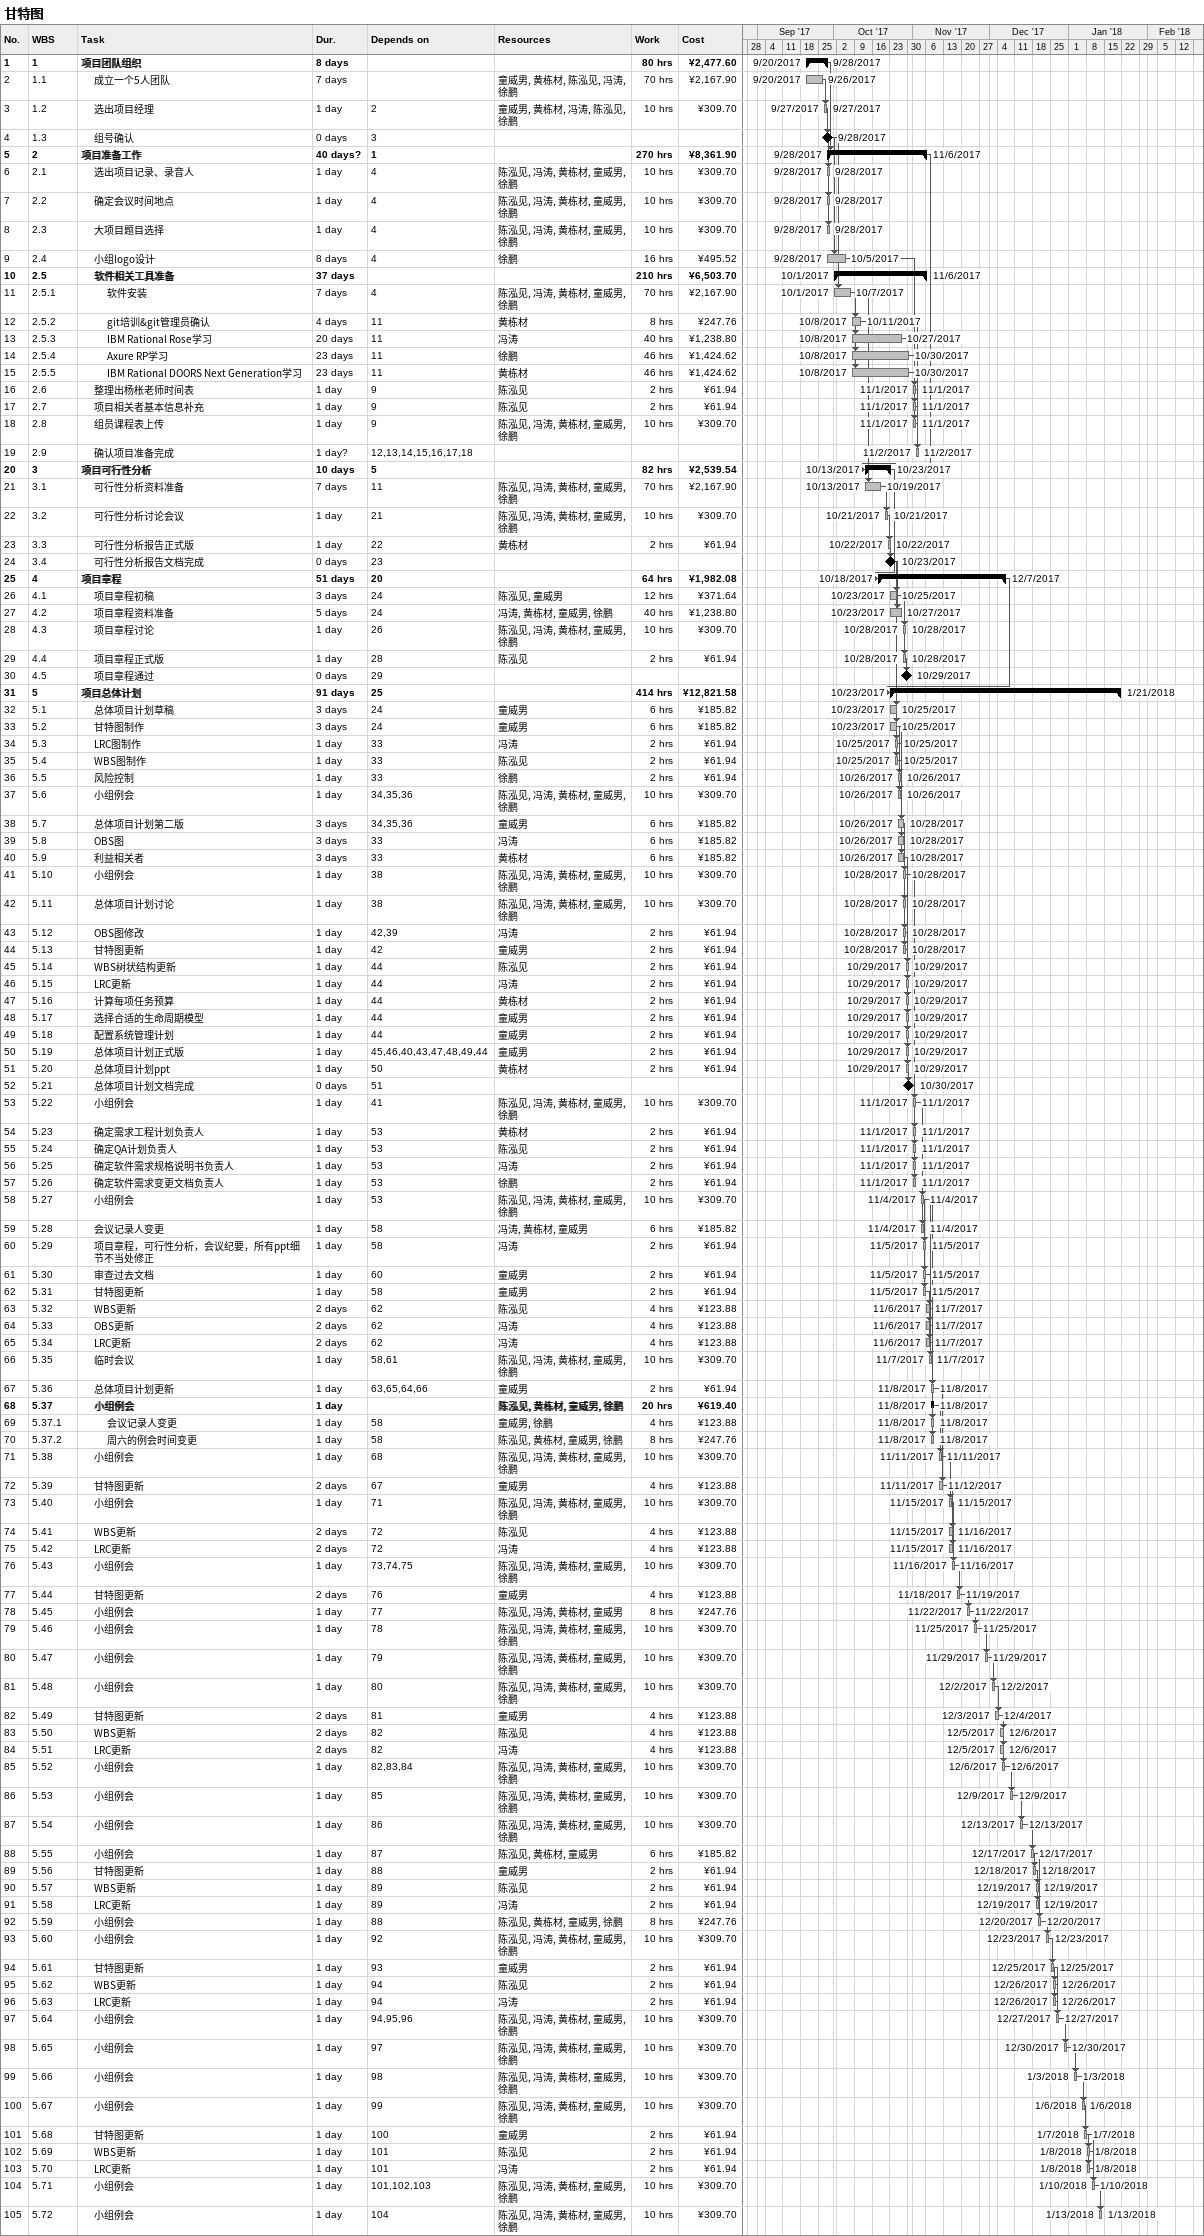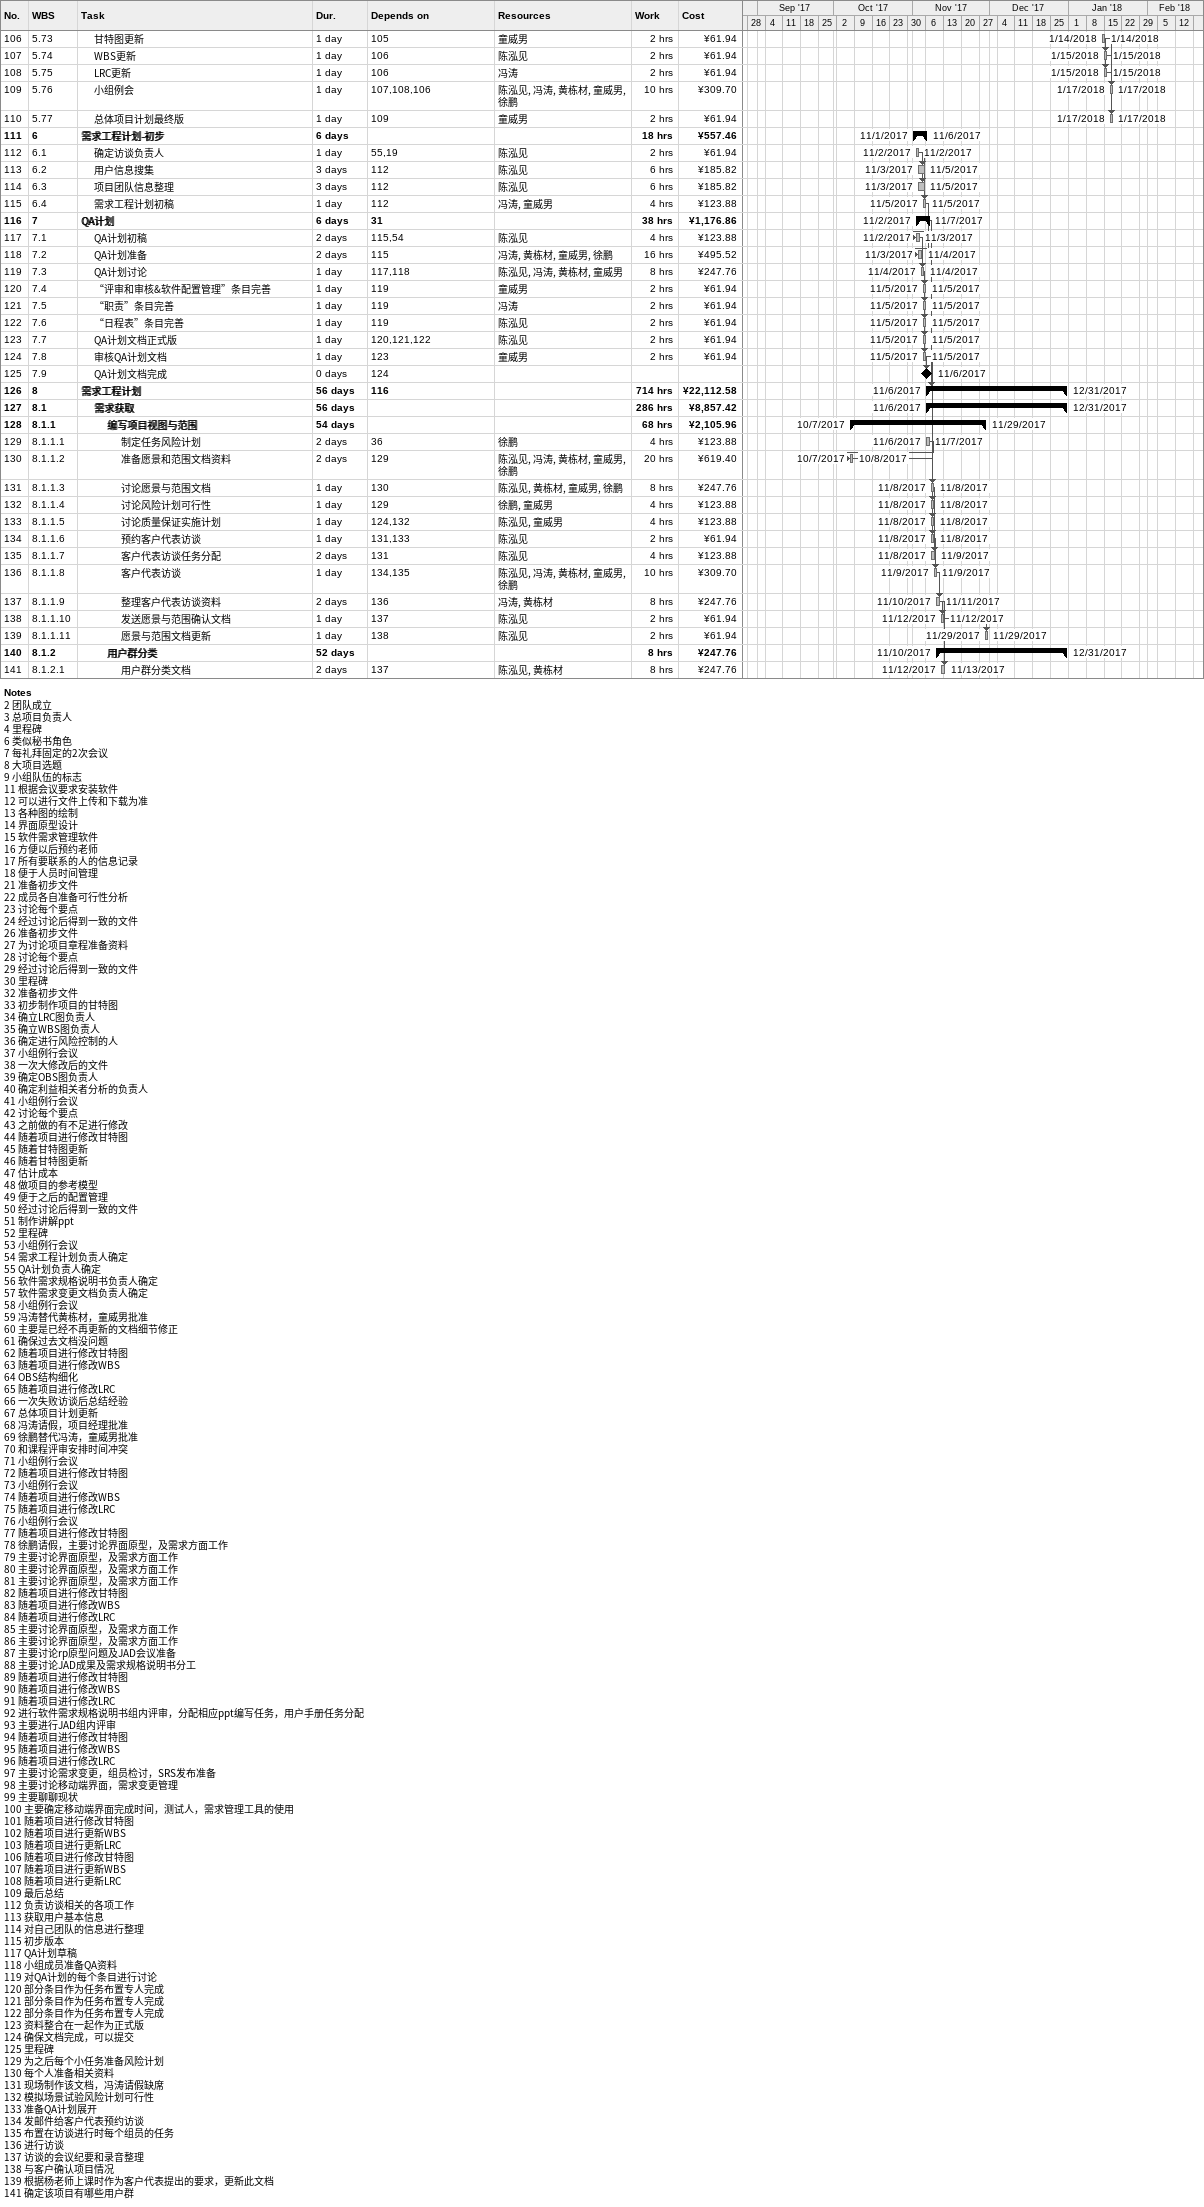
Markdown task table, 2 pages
甘特图

| ID | WBS | Task | Duration | Start | Finish | Predecessors | Resources | Work (h) | Cost (¥) |
|---|---|---|---|---|---|---|---|---|---|
| 1 | 1 | **项目团队组织** | 8d | 2017-09-20 | 2017-09-28 |  |  | 80 | 2477.60 |
| 2 | 1.1 | 成立一个5人团队 | 7d | 2017-09-20 | 2017-09-26 |  | 童威男, 黄栋材, 陈泓见, 冯涛, 徐鹏 | 70 | 2167.90 |
| 3 | 1.2 | 选出项目经理 | 1d | 2017-09-27 | 2017-09-27 | 2 | 童威男, 黄栋材, 冯涛, 陈泓见, 徐鹏 | 10 | 309.70 |
| 4 | 1.3 | 组号确认 | 0d | 2017-09-28 | 2017-09-28 | 3 |  |  |  |
| 5 | 2 | **项目准备工作** | 40d? | 2017-09-28 | 2017-11-06 | 1 |  | 270 | 8361.90 |
| 6 | 2.1 | 选出项目记录、录音人 | 1d | 2017-09-28 | 2017-09-28 | 4 | 陈泓见, 冯涛, 黄栋材, 童威男, 徐鹏 | 10 | 309.70 |
| 7 | 2.2 | 确定会议时间地点 | 1d | 2017-09-28 | 2017-09-28 | 4 | 陈泓见, 冯涛, 黄栋材, 童威男, 徐鹏 | 10 | 309.70 |
| 8 | 2.3 | 大项目题目选择 | 1d | 2017-09-28 | 2017-09-28 | 4 | 陈泓见, 冯涛, 黄栋材, 童威男, 徐鹏 | 10 | 309.70 |
| 9 | 2.4 | 小组logo设计 | 8d | 2017-09-28 | 2017-10-05 | 4 | 徐鹏 | 16 | 495.52 |
| 10 | 2.5 | **软件相关工具准备** | 37d | 2017-10-01 | 2017-11-06 |  |  | 210 | 6503.70 |
| 11 | 2.5.1 | 软件安装 | 7d | 2017-10-01 | 2017-10-07 | 4 | 陈泓见, 冯涛, 黄栋材, 童威男, 徐鹏 | 70 | 2167.90 |
| 12 | 2.5.2 | git培训&git管理员确认 | 4d | 2017-10-08 | 2017-10-11 | 11 | 黄栋材 | 8 | 247.76 |
| 13 | 2.5.3 | IBM Rational Rose学习 | 20d | 2017-10-08 | 2017-10-27 | 11 | 冯涛 | 40 | 1238.80 |
| 14 | 2.5.4 | Axure RP学习 | 23d | 2017-10-08 | 2017-10-30 | 11 | 徐鹏 | 46 | 1424.62 |
| 15 | 2.5.5 | IBM Rational DOORS Next Generation学习 | 23d | 2017-10-08 | 2017-10-30 | 11 | 黄栋材 | 46 | 1424.62 |
| 16 | 2.6 | 整理出杨枨老师时间表 | 1d | 2017-11-01 | 2017-11-01 | 9 | 陈泓见 | 2 | 61.94 |
| 17 | 2.7 | 项目相关者基本信息补充 | 1d | 2017-11-01 | 2017-11-01 | 9 | 陈泓见 | 2 | 61.94 |
| 18 | 2.8 | 组员课程表上传 | 1d | 2017-11-01 | 2017-11-01 | 9 | 陈泓见, 冯涛, 黄栋材, 童威男, 徐鹏 | 10 | 309.70 |
| 19 | 2.9 | 确认项目准备完成 | 1d? | 2017-11-02 | 2017-11-02 | 12, 13, 14, 15, 16, 17, 18 |  |  |  |
| 20 | 3 | **项目可行性分析** | 10d | 2017-10-13 | 2017-10-23 | 5 |  | 82 | 2539.54 |
| 21 | 3.1 | 可行性分析资料准备 | 7d | 2017-10-13 | 2017-10-19 | 11 | 陈泓见, 冯涛, 黄栋材, 童威男, 徐鹏 | 70 | 2167.90 |
| 22 | 3.2 | 可行性分析讨论会议 | 1d | 2017-10-21 | 2017-10-21 | 21 | 陈泓见, 冯涛, 黄栋材, 童威男, 徐鹏 | 10 | 309.70 |
| 23 | 3.3 | 可行性分析报告正式版 | 1d | 2017-10-22 | 2017-10-22 | 22 | 黄栋材 | 2 | 61.94 |
| 24 | 3.4 | 可行性分析报告文档完成 | 0d | 2017-10-23 | 2017-10-23 | 23 |  |  |  |
| 25 | 4 | **项目章程** | 51d | 2017-10-18 | 2017-12-07 | 20 |  | 64 | 1982.08 |
| 26 | 4.1 | 项目章程初稿 | 3d | 2017-10-23 | 2017-10-25 | 24 | 陈泓见, 童威男 | 12 | 371.64 |
| 27 | 4.2 | 项目章程资料准备 | 5d | 2017-10-23 | 2017-10-27 | 24 | 冯涛, 黄栋材, 童威男, 徐鹏 | 40 | 1238.80 |
| 28 | 4.3 | 项目章程讨论 | 1d | 2017-10-28 | 2017-10-28 | 26 | 陈泓见, 冯涛, 黄栋材, 童威男, 徐鹏 | 10 | 309.70 |
| 29 | 4.4 | 项目章程正式版 | 1d | 2017-10-28 | 2017-10-28 | 28 | 陈泓见 | 2 | 61.94 |
| 30 | 4.5 | 项目章程通过 | 0d | 2017-10-29 | 2017-10-29 | 29 |  |  |  |
| 31 | 5 | **项目总体计划** | 91d | 2017-10-23 | 2018-01-21 | 25 |  | 414 | 12821.58 |
| 32 | 5.1 | 总体项目计划草稿 | 3d | 2017-10-23 | 2017-10-25 | 24 | 童威男 | 6 | 185.82 |
| 33 | 5.2 | 甘特图制作 | 3d | 2017-10-23 | 2017-10-25 | 24 | 童威男 | 6 | 185.82 |
| 34 | 5.3 | LRC图制作 | 1d | 2017-10-25 | 2017-10-25 | 33 | 冯涛 | 2 | 61.94 |
| 35 | 5.4 | WBS图制作 | 1d | 2017-10-25 | 2017-10-25 | 33 | 陈泓见 | 2 | 61.94 |
| 36 | 5.5 | 风险控制 | 1d | 2017-10-26 | 2017-10-26 | 33 | 徐鹏 | 2 | 61.94 |
| 37 | 5.6 | 小组例会 | 1d | 2017-10-26 | 2017-10-26 | 34, 35, 36 | 陈泓见, 冯涛, 黄栋材, 童威男, 徐鹏 | 10 | 309.70 |
| 38 | 5.7 | 总体项目计划第二版 | 3d | 2017-10-26 | 2017-10-28 | 34, 35, 36 | 童威男 | 6 | 185.82 |
| 39 | 5.8 | OBS图 | 3d | 2017-10-26 | 2017-10-28 | 33 | 冯涛 | 6 | 185.82 |
| 40 | 5.9 | 利益相关者 | 3d | 2017-10-26 | 2017-10-28 | 33 | 黄栋材 | 6 | 185.82 |
| 41 | 5.10 | 小组例会 | 1d | 2017-10-28 | 2017-10-28 | 38 | 陈泓见, 冯涛, 黄栋材, 童威男, 徐鹏 | 10 | 309.70 |
| 42 | 5.11 | 总体项目计划讨论 | 1d | 2017-10-28 | 2017-10-28 | 38 | 陈泓见, 冯涛, 黄栋材, 童威男, 徐鹏 | 10 | 309.70 |
| 43 | 5.12 | OBS图修改 | 1d | 2017-10-28 | 2017-10-28 | 42, 39 | 冯涛 | 2 | 61.94 |
| 44 | 5.13 | 甘特图更新 | 1d | 2017-10-28 | 2017-10-28 | 42 | 童威男 | 2 | 61.94 |
| 45 | 5.14 | WBS树状结构更新 | 1d | 2017-10-29 | 2017-10-29 | 44 | 陈泓见 | 2 | 61.94 |
| 46 | 5.15 | LRC更新 | 1d | 2017-10-29 | 2017-10-29 | 44 | 冯涛 | 2 | 61.94 |
| 47 | 5.16 | 计算每项任务预算 | 1d | 2017-10-29 | 2017-10-29 | 44 | 黄栋材 | 2 | 61.94 |
| 48 | 5.17 | 选择合适的生命周期模型 | 1d | 2017-10-29 | 2017-10-29 | 44 | 童威男 | 2 | 61.94 |
| 49 | 5.18 | 配置系统管理计划 | 1d | 2017-10-29 | 2017-10-29 | 44 | 童威男 | 2 | 61.94 |
| 50 | 5.19 | 总体项目计划正式版 | 1d | 2017-10-29 | 2017-10-29 | 45, 46, 40, 43, 47, 48, 49, 44 | 童威男 | 2 | 61.94 |
| 51 | 5.20 | 总体项目计划ppt | 1d | 2017-10-29 | 2017-10-29 | 50 | 黄栋材 | 2 | 61.94 |
| 52 | 5.21 | 总体项目计划文档完成 | 0d | 2017-10-30 | 2017-10-30 | 51 |  |  |  |
| 53 | 5.22 | 小组例会 | 1d | 2017-11-01 | 2017-11-01 | 41 | 陈泓见, 冯涛, 黄栋材, 童威男, 徐鹏 | 10 | 309.70 |
| 54 | 5.23 | 确定需求工程计划负责人 | 1d | 2017-11-01 | 2017-11-01 | 53 | 黄栋材 | 2 | 61.94 |
| 55 | 5.24 | 确定QA计划负责人 | 1d | 2017-11-01 | 2017-11-01 | 53 | 陈泓见 | 2 | 61.94 |
| 56 | 5.25 | 确定软件需求规格说明书负责人 | 1d | 2017-11-01 | 2017-11-01 | 53 | 冯涛 | 2 | 61.94 |
| 57 | 5.26 | 确定软件需求变更文档负责人 | 1d | 2017-11-01 | 2017-11-01 | 53 | 徐鹏 | 2 | 61.94 |
| 58 | 5.27 | 小组例会 | 1d | 2017-11-04 | 2017-11-04 | 53 | 陈泓见, 冯涛, 黄栋材, 童威男, 徐鹏 | 10 | 309.70 |
| 59 | 5.28 | 会议记录人变更 | 1d | 2017-11-04 | 2017-11-04 | 58 | 冯涛, 黄栋材, 童威男 | 6 | 185.82 |
| 60 | 5.29 | 项目章程，可行性分析，会议纪要，所有ppt细节不当处修正 | 1d | 2017-11-05 | 2017-11-05 | 58 | 冯涛 | 2 | 61.94 |
| 61 | 5.30 | 审查过去文档 | 1d | 2017-11-05 | 2017-11-05 | 60 | 童威男 | 2 | 61.94 |
| 62 | 5.31 | 甘特图更新 | 1d | 2017-11-05 | 2017-11-05 | 58 | 童威男 | 2 | 61.94 |
| 63 | 5.32 | WBS更新 | 2d | 2017-11-06 | 2017-11-07 | 62 | 陈泓见 | 4 | 123.88 |
| 64 | 5.33 | OBS更新 | 2d | 2017-11-06 | 2017-11-07 | 62 | 冯涛 | 4 | 123.88 |
| 65 | 5.34 | LRC更新 | 2d | 2017-11-06 | 2017-11-07 | 62 | 冯涛 | 4 | 123.88 |
| 66 | 5.35 | 临时会议 | 1d | 2017-11-07 | 2017-11-07 | 58, 61 | 陈泓见, 冯涛, 黄栋材, 童威男, 徐鹏 | 10 | 309.70 |
| 67 | 5.36 | 总体项目计划更新 | 1d | 2017-11-08 | 2017-11-08 | 63, 65, 64, 66 | 童威男 | 2 | 61.94 |
| 68 | 5.37 | **小组例会** | 1d | 2017-11-08 | 2017-11-08 |  | 陈泓见, 黄栋材, 童威男, 徐鹏 | 20 | 619.40 |
| 69 | 5.37.1 | 会议记录人变更 | 1d | 2017-11-08 | 2017-11-08 | 58 | 童威男, 徐鹏 | 4 | 123.88 |
| 70 | 5.37.2 | 周六的例会时间变更 | 1d | 2017-11-08 | 2017-11-08 | 58 | 陈泓见, 黄栋材, 童威男, 徐鹏 | 8 | 247.76 |
| 71 | 5.38 | 小组例会 | 1d | 2017-11-11 | 2017-11-11 | 68 | 陈泓见, 冯涛, 黄栋材, 童威男, 徐鹏 | 10 | 309.70 |
| 72 | 5.39 | 甘特图更新 | 2d | 2017-11-11 | 2017-11-12 | 67 | 童威男 | 4 | 123.88 |
| 73 | 5.40 | 小组例会 | 1d | 2017-11-15 | 2017-11-15 | 71 | 陈泓见, 冯涛, 黄栋材, 童威男, 徐鹏 | 10 | 309.70 |
| 74 | 5.41 | WBS更新 | 2d | 2017-11-15 | 2017-11-16 | 72 | 陈泓见 | 4 | 123.88 |
| 75 | 5.42 | LRC更新 | 2d | 2017-11-15 | 2017-11-16 | 72 | 冯涛 | 4 | 123.88 |
| 76 | 5.43 | 小组例会 | 1d | 2017-11-16 | 2017-11-16 | 73, 74, 75 | 陈泓见, 冯涛, 黄栋材, 童威男, 徐鹏 | 10 | 309.70 |
| 77 | 5.44 | 甘特图更新 | 2d | 2017-11-18 | 2017-11-19 | 76 | 童威男 | 4 | 123.88 |
| 78 | 5.45 | 小组例会 | 1d | 2017-11-22 | 2017-11-22 | 77 | 陈泓见, 冯涛, 黄栋材, 童威男 | 8 | 247.76 |
| 79 | 5.46 | 小组例会 | 1d | 2017-11-25 | 2017-11-25 | 78 | 陈泓见, 冯涛, 黄栋材, 童威男, 徐鹏 | 10 | 309.70 |
| 80 | 5.47 | 小组例会 | 1d | 2017-11-29 | 2017-11-29 | 79 | 陈泓见, 冯涛, 黄栋材, 童威男, 徐鹏 | 10 | 309.70 |
| 81 | 5.48 | 小组例会 | 1d | 2017-12-02 | 2017-12-02 | 80 | 陈泓见, 冯涛, 黄栋材, 童威男, 徐鹏 | 10 | 309.70 |
| 82 | 5.49 | 甘特图更新 | 2d | 2017-12-03 | 2017-12-04 | 81 | 童威男 | 4 | 123.88 |
| 83 | 5.50 | WBS更新 | 2d | 2017-12-05 | 2017-12-06 | 82 | 陈泓见 | 4 | 123.88 |
| 84 | 5.51 | LRC更新 | 2d | 2017-12-05 | 2017-12-06 | 82 | 冯涛 | 4 | 123.88 |
| 85 | 5.52 | 小组例会 | 1d | 2017-12-06 | 2017-12-06 | 82, 83, 84 | 陈泓见, 冯涛, 黄栋材, 童威男, 徐鹏 | 10 | 309.70 |
| 86 | 5.53 | 小组例会 | 1d | 2017-12-09 | 2017-12-09 | 85 | 陈泓见, 冯涛, 黄栋材, 童威男, 徐鹏 | 10 | 309.70 |
| 87 | 5.54 | 小组例会 | 1d | 2017-12-13 | 2017-12-13 | 86 | 陈泓见, 冯涛, 黄栋材, 童威男, 徐鹏 | 10 | 309.70 |
| 88 | 5.55 | 小组例会 | 1d | 2017-12-17 | 2017-12-17 | 87 | 陈泓见, 黄栋材, 童威男 | 6 | 185.82 |
| 89 | 5.56 | 甘特图更新 | 1d | 2017-12-18 | 2017-12-18 | 88 | 童威男 | 2 | 61.94 |
| 90 | 5.57 | WBS更新 | 1d | 2017-12-19 | 2017-12-19 | 89 | 陈泓见 | 2 | 61.94 |
| 91 | 5.58 | LRC更新 | 1d | 2017-12-19 | 2017-12-19 | 89 | 冯涛 | 2 | 61.94 |
| 92 | 5.59 | 小组例会 | 1d | 2017-12-20 | 2017-12-20 | 88 | 陈泓见, 黄栋材, 童威男, 徐鹏 | 8 | 247.76 |
| 93 | 5.60 | 小组例会 | 1d | 2017-12-23 | 2017-12-23 | 92 | 陈泓见, 冯涛, 黄栋材, 童威男, 徐鹏 | 10 | 309.70 |
| 94 | 5.61 | 甘特图更新 | 1d | 2017-12-25 | 2017-12-25 | 93 | 童威男 | 2 | 61.94 |
| 95 | 5.62 | WBS更新 | 1d | 2017-12-26 | 2017-12-26 | 94 | 陈泓见 | 2 | 61.94 |
| 96 | 5.63 | LRC更新 | 1d | 2017-12-26 | 2017-12-26 | 94 | 冯涛 | 2 | 61.94 |
| 97 | 5.64 | 小组例会 | 1d | 2017-12-27 | 2017-12-27 | 94, 95, 96 | 陈泓见, 冯涛, 黄栋材, 童威男, 徐鹏 | 10 | 309.70 |
| 98 | 5.65 | 小组例会 | 1d | 2017-12-30 | 2017-12-30 | 97 | 陈泓见, 冯涛, 黄栋材, 童威男, 徐鹏 | 10 | 309.70 |
| 99 | 5.66 | 小组例会 | 1d | 2018-01-03 | 2018-01-03 | 98 | 陈泓见, 冯涛, 黄栋材, 童威男, 徐鹏 | 10 | 309.70 |
| 100 | 5.67 | 小组例会 | 1d | 2018-01-06 | 2018-01-06 | 99 | 陈泓见, 冯涛, 黄栋材, 童威男, 徐鹏 | 10 | 309.70 |
| 101 | 5.68 | 甘特图更新 | 1d | 2018-01-07 | 2018-01-07 | 100 | 童威男 | 2 | 61.94 |
| 102 | 5.69 | WBS更新 | 1d | 2018-01-08 | 2018-01-08 | 101 | 陈泓见 | 2 | 61.94 |
| 103 | 5.70 | LRC更新 | 1d | 2018-01-08 | 2018-01-08 | 101 | 冯涛 | 2 | 61.94 |
| 104 | 5.71 | 小组例会 | 1d | 2018-01-10 | 2018-01-10 | 101, 102, 103 | 陈泓见, 冯涛, 黄栋材, 童威男, 徐鹏 | 10 | 309.70 |
| 105 | 5.72 | 小组例会 | 1d | 2018-01-13 | 2018-01-13 | 104 | 陈泓见, 冯涛, 黄栋材, 童威男, 徐鹏 | 10 | 309.70 |
| 106 | 5.73 | 甘特图更新 | 1d | 2018-01-14 | 2018-01-14 | 105 | 童威男 | 2 | 61.94 |
| 107 | 5.74 | WBS更新 | 1d | 2018-01-15 | 2018-01-15 | 106 | 陈泓见 | 2 | 61.94 |
| 108 | 5.75 | LRC更新 | 1d | 2018-01-15 | 2018-01-15 | 106 | 冯涛 | 2 | 61.94 |
| 109 | 5.76 | 小组例会 | 1d | 2018-01-17 | 2018-01-17 | 107, 108, 106 | 陈泓见, 冯涛, 黄栋材, 童威男, 徐鹏 | 10 | 309.70 |
| 110 | 5.77 | 总体项目计划最终版 | 1d | 2018-01-17 | 2018-01-17 | 109 | 童威男 | 2 | 61.94 |
| 111 | 6 | **需求工程计划-初步** | 6d | 2017-11-01 | 2017-11-06 |  |  | 18 | 557.46 |
| 112 | 6.1 | 确定访谈负责人 | 1d | 2017-11-02 | 2017-11-02 | 55, 19 | 陈泓见 | 2 | 61.94 |
| 113 | 6.2 | 用户信息搜集 | 3d | 2017-11-03 | 2017-11-05 | 112 | 陈泓见 | 6 | 185.82 |
| 114 | 6.3 | 项目团队信息整理 | 3d | 2017-11-03 | 2017-11-05 | 112 | 陈泓见 | 6 | 185.82 |
| 115 | 6.4 | 需求工程计划初稿 | 1d | 2017-11-05 | 2017-11-05 | 112 | 冯涛, 童威男 | 4 | 123.88 |
| 116 | 7 | **QA计划** | 6d | 2017-11-02 | 2017-11-07 | 31 |  | 38 | 1176.86 |
| 117 | 7.1 | QA计划初稿 | 2d | 2017-11-02 | 2017-11-03 | 115, 54 | 陈泓见 | 4 | 123.88 |
| 118 | 7.2 | QA计划准备 | 2d | 2017-11-03 | 2017-11-04 | 115 | 冯涛, 黄栋材, 童威男, 徐鹏 | 16 | 495.52 |
| 119 | 7.3 | QA计划讨论 | 1d | 2017-11-04 | 2017-11-04 | 117, 118 | 陈泓见, 冯涛, 黄栋材, 童威男 | 8 | 247.76 |
| 120 | 7.4 | “评审和审核&软件配置管理”条目完善 | 1d | 2017-11-05 | 2017-11-05 | 119 | 童威男 | 2 | 61.94 |
| 121 | 7.5 | “职责”条目完善 | 1d | 2017-11-05 | 2017-11-05 | 119 | 冯涛 | 2 | 61.94 |
| 122 | 7.6 | “日程表”条目完善 | 1d | 2017-11-05 | 2017-11-05 | 119 | 陈泓见 | 2 | 61.94 |
| 123 | 7.7 | QA计划文档正式版 | 1d | 2017-11-05 | 2017-11-05 | 120, 121, 122 | 陈泓见 | 2 | 61.94 |
| 124 | 7.8 | 审核QA计划文档 | 1d | 2017-11-05 | 2017-11-05 | 123 | 童威男 | 2 | 61.94 |
| 125 | 7.9 | QA计划文档完成 | 0d | 2017-11-06 | 2017-11-06 | 124 |  |  |  |
| 126 | 8 | **需求工程计划** | 56d | 2017-11-06 | 2017-12-31 | 116 |  | 714 | 22112.58 |
| 127 | 8.1 | **需求获取** | 56d | 2017-11-06 | 2017-12-31 |  |  | 286 | 8857.42 |
| 128 | 8.1.1 | **编写项目视图与范围** | 54d | 2017-10-07 | 2017-11-29 |  |  | 68 | 2105.96 |
| 129 | 8.1.1.1 | 制定任务风险计划 | 2d | 2017-11-06 | 2017-11-07 | 36 | 徐鹏 | 4 | 123.88 |
| 130 | 8.1.1.2 | 准备愿景和范围文档资料 | 2d | 2017-10-07 | 2017-10-08 | 129 | 陈泓见, 冯涛, 黄栋材, 童威男, 徐鹏 | 20 | 619.40 |
| 131 | 8.1.1.3 | 讨论愿景与范围文档 | 1d | 2017-11-08 | 2017-11-08 | 130 | 陈泓见, 黄栋材, 童威男, 徐鹏 | 8 | 247.76 |
| 132 | 8.1.1.4 | 讨论风险计划可行性 | 1d | 2017-11-08 | 2017-11-08 | 129 | 徐鹏, 童威男 | 4 | 123.88 |
| 133 | 8.1.1.5 | 讨论质量保证实施计划 | 1d | 2017-11-08 | 2017-11-08 | 124, 132 | 陈泓见, 童威男 | 4 | 123.88 |
| 134 | 8.1.1.6 | 预约客户代表访谈 | 1d | 2017-11-08 | 2017-11-08 | 131, 133 | 陈泓见 | 2 | 61.94 |
| 135 | 8.1.1.7 | 客户代表访谈任务分配 | 2d | 2017-11-08 | 2017-11-09 | 131 | 陈泓见 | 4 | 123.88 |
| 136 | 8.1.1.8 | 客户代表访谈 | 1d | 2017-11-09 | 2017-11-09 | 134, 135 | 陈泓见, 冯涛, 黄栋材, 童威男, 徐鹏 | 10 | 309.70 |
| 137 | 8.1.1.9 | 整理客户代表访谈资料 | 2d | 2017-11-10 | 2017-11-11 | 136 | 冯涛, 黄栋材 | 8 | 247.76 |
| 138 | 8.1.1.10 | 发送愿景与范围确认文档 | 1d | 2017-11-12 | 2017-11-12 | 137 | 陈泓见 | 2 | 61.94 |
| 139 | 8.1.1.11 | 愿景与范围文档更新 | 1d | 2017-11-29 | 2017-11-29 | 138 | 陈泓见 | 2 | 61.94 |
| 140 | 8.1.2 | **用户群分类** | 52d | 2017-11-10 | 2017-12-31 |  |  | 8 | 247.76 |
| 141 | 8.1.2.1 | 用户群分类文档 | 2d | 2017-11-12 | 2017-11-13 | 137 | 陈泓见, 黄栋材 | 8 | 247.76 |

Notes
- 2: 团队成立
- 3: 总项目负责人
- 4: 里程碑
- 6: 类似秘书角色
- 7: 每礼拜固定的2次会议
- 8: 大项目选题
- 9: 小组队伍的标志
- 11: 根据会议要求安装软件
- 12: 可以进行文件上传和下载为准
- 13: 各种图的绘制
- 14: 界面原型设计
- 15: 软件需求管理软件
- 16: 方便以后预约老师
- 17: 所有要联系的人的信息记录
- 18: 便于人员时间管理
- 21: 准备初步文件
- 22: 成员各自准备可行性分析
- 23: 讨论每个要点
- 24: 经过讨论后得到一致的文件
- 26: 准备初步文件
- 27: 为讨论项目章程准备资料
- 28: 讨论每个要点
- 29: 经过讨论后得到一致的文件
- 30: 里程碑
- 32: 准备初步文件
- 33: 初步制作项目的甘特图
- 34: 确立LRC图负责人
- 35: 确立WBS图负责人
- 36: 确定进行风险控制的人
- 37: 小组例行会议
- 38: 一次大修改后的文件
- 39: 确定OBS图负责人
- 40: 确定利益相关者分析的负责人
- 41: 小组例行会议
- 42: 讨论每个要点
- 43: 之前做的有不足进行修改
- 44: 随着项目进行修改甘特图
- 45: 随着甘特图更新
- 46: 随着甘特图更新
- 47: 估计成本
- 48: 做项目的参考模型
- 49: 便于之后的配置管理
- 50: 经过讨论后得到一致的文件
- 51: 制作讲解ppt
- 52: 里程碑
- 53: 小组例行会议
- 54: 需求工程计划负责人确定
- 55: QA计划负责人确定
- 56: 软件需求规格说明书负责人确定
- 57: 软件需求变更文档负责人确定
- 58: 小组例行会议
- 59: 冯涛替代黄栋材，童威男批准
- 60: 主要是已经不再更新的文档细节修正
- 61: 确保过去文档没问题
- 62: 随着项目进行修改甘特图
- 63: 随着项目进行修改WBS
- 64: OBS结构细化
- 65: 随着项目进行修改LRC
- 66: 一次失败访谈后总结经验
- 67: 总体项目计划更新
- 68: 冯涛请假，项目经理批准
- 69: 徐鹏替代冯涛，童威男批准
- 70: 和课程评审安排时间冲突
- 71: 小组例行会议
- 72: 随着项目进行修改甘特图
- 73: 小组例行会议
- 74: 随着项目进行修改WBS
- 75: 随着项目进行修改LRC
- 76: 小组例行会议
- 77: 随着项目进行修改甘特图
- 78: 徐鹏请假，主要讨论界面原型，及需求方面工作
- 79: 主要讨论界面原型，及需求方面工作
- 80: 主要讨论界面原型，及需求方面工作
- 81: 主要讨论界面原型，及需求方面工作
- 82: 随着项目进行修改甘特图
- 83: 随着项目进行修改WBS
- 84: 随着项目进行修改LRC
- 85: 主要讨论界面原型，及需求方面工作
- 86: 主要讨论界面原型，及需求方面工作
- 87: 主要讨论rp原型问题及JAD会议准备
- 88: 主要讨论JAD成果及需求规格说明书分工
- 89: 随着项目进行修改甘特图
- 90: 随着项目进行修改WBS
- 91: 随着项目进行修改LRC
- 92: 进行软件需求规格说明书组内评审，分配相应ppt编写任务，用户手册任务分配
- 93: 主要进行JAD组内评审
- 94: 随着项目进行修改甘特图
- 95: 随着项目进行修改WBS
- 96: 随着项目进行修改LRC
- 97: 主要讨论需求变更，组员检讨，SRS发布准备
- 98: 主要讨论移动端界面，需求变更管理
- 99: 主要聊聊现状
- 100: 主要确定移动端界面完成时间，测试人，需求管理工具的使用
- 101: 随着项目进行修改甘特图
- 102: 随着项目进行更新WBS
- 103: 随着项目进行更新LRC
- 106: 随着项目进行修改甘特图
- 107: 随着项目进行更新WBS
- 108: 随着项目进行更新LRC
- 109: 最后总结
- 112: 负责访谈相关的各项工作
- 113: 获取用户基本信息
- 114: 对自己团队的信息进行整理
- 115: 初步版本
- 117: QA计划草稿
- 118: 小组成员准备QA资料
- 119: 对QA计划的每个条目进行讨论
- 120: 部分条目作为任务布置专人完成
- 121: 部分条目作为任务布置专人完成
- 122: 部分条目作为任务布置专人完成
- 123: 资料整合在一起作为正式版
- 124: 确保文档完成，可以提交
- 125: 里程碑
- 129: 为之后每个小任务准备风险计划
- 130: 每个人准备相关资料
- 131: 现场制作该文档，冯涛请假缺席
- 132: 模拟场景试验风险计划可行性
- 133: 准备QA计划展开
- 134: 发邮件给客户代表预约访谈
- 135: 布置在访谈进行时每个组员的任务
- 136: 进行访谈
- 137: 访谈的会议纪要和录音整理
- 138: 与客户确认项目情况
- 139: 根据杨老师上课时作为客户代表提出的要求，更新此文档
- 141: 确定该项目有哪些用户群
